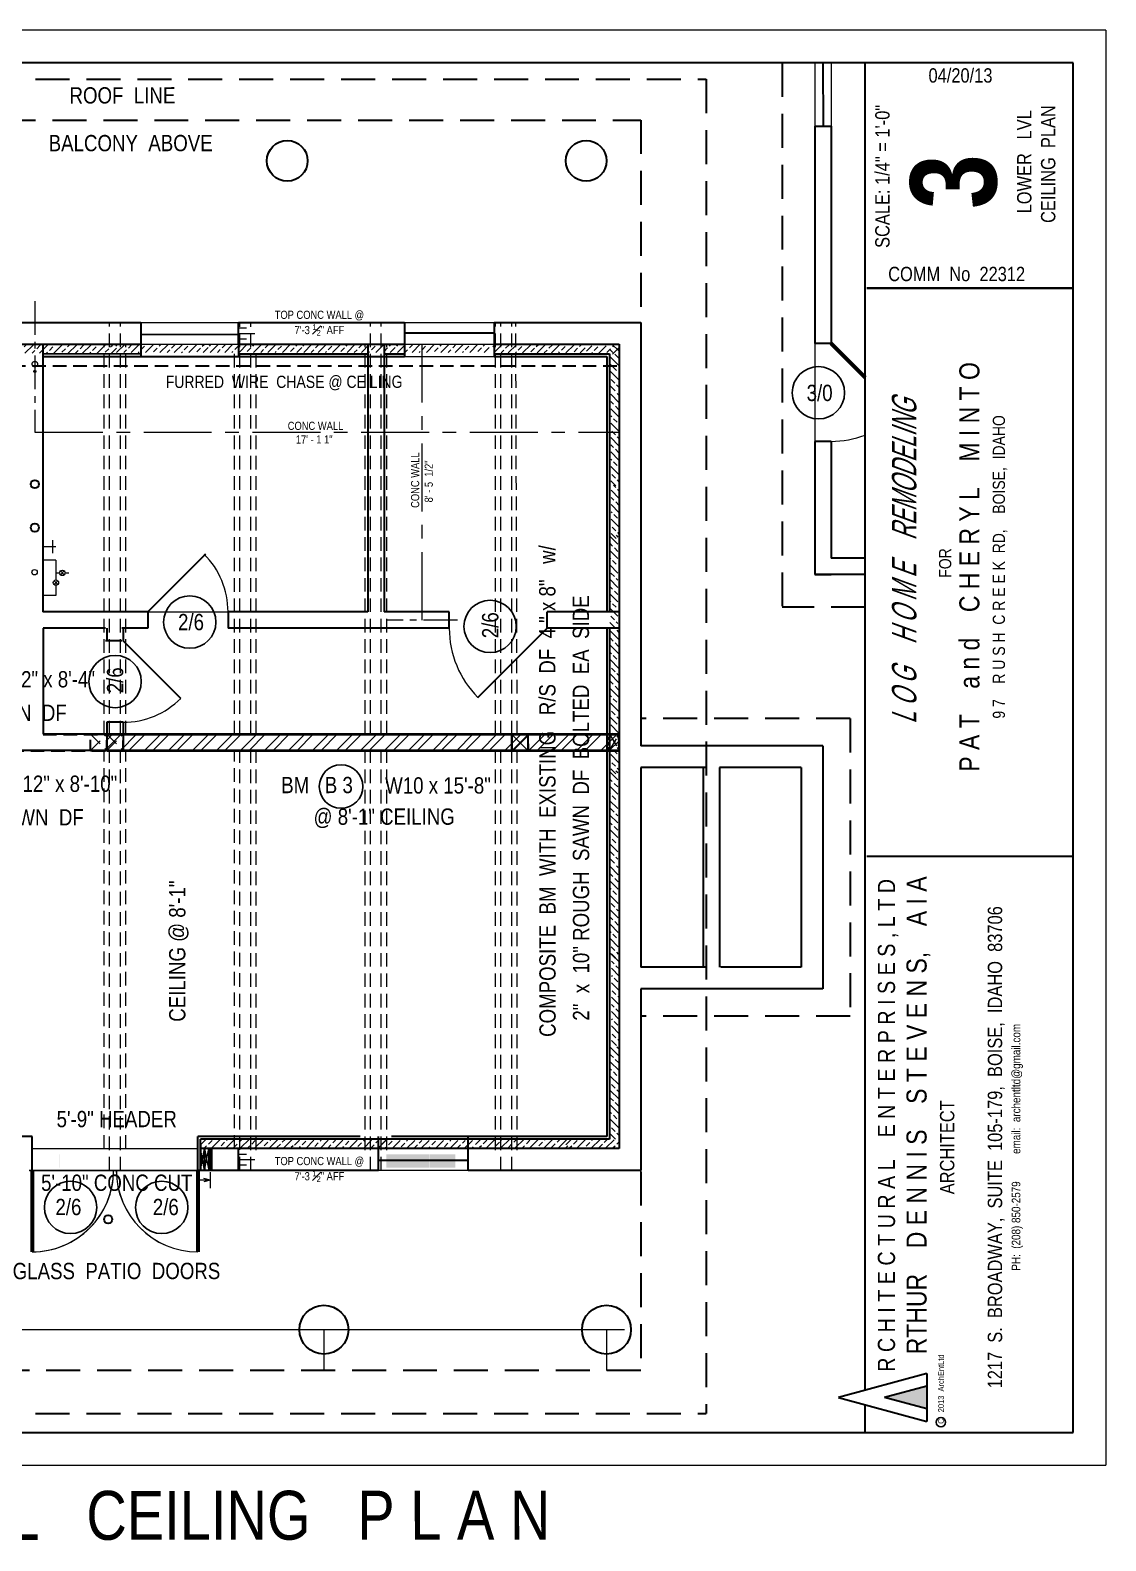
# Model space of a CAD drawing. Header units: inches. Extents: x -243 to 1653, y 329 to 885.
# Drawn here: x 177 to 573, y 329 to 885 of the extents above; entities that cross this region are included whole.
import ezdxf

# ---------------------------------------------------------------- set-up
doc = ezdxf.new("R2010")
doc.units = ezdxf.units.IN
doc.header["$MEASUREMENT"] = 0
for name, pattern in [('CENTER', [2, 1.25, -0.25, 0.25, -0.25]), ('DOT', [0.25, 0, -0.25]), ('HIDDEN', [0.375, 0.25, -0.125])]:
    doc.linetypes.add(name, pattern=pattern)
for name, color, linetype, lineweight in [('CONCRETE', 7, 'Continuous', 25), ('DOORS', 7, 'Continuous', 60), ('DRIVEWAY', 7, 'DOT', 30), ('EXISTING CEILING BEAMS', 255, 'HIDDEN', 20), ('FLOOR BEAMS', 7, 'Continuous', 30), ('FOUNDATION', 7, 'Continuous', 30), ('NEW  ROUIGH SAWN  BEAMS', 3, 'HIDDEN', 40), ('NEW FRAMING', 6, 'Continuous', 30), ('PLUMBING', 5, 'Continuous', 20), ('ROOF', 7, 'HIDDEN', 30), ('ROOF FRAMING', 7, 'Continuous', 20), ('STAIRS', 7, 'Continuous', 20), ('WALL FRAMING', 7, 'Continuous', 30), ('WALLS', 7, 'Continuous', 30), ('WINDOWS', 5, 'Continuous', 30)]:
    doc.layers.add(name, color=color, linetype=linetype, lineweight=lineweight)
for name, color, linetype in [('TEXT', 7, 'Continuous'), ('TEXT80', 15, 'Continuous'), ('TITLE BLOCK', 7, 'Continuous'), ('TITLE_BLOCK', 250, 'Continuous')]:
    doc.layers.add(name, color=color, linetype=linetype)
doc.styles.add('ARCH ENT', font='technical.ttf', dxfattribs={"height": 2})
doc.styles.add('ARCHENT', font='technical.ttf', dxfattribs={"height": 6})
doc.styles.add('EXIST', font='romans.shx', dxfattribs={"width": 0.75, "oblique": 20, "height": 12})

msp = doc.modelspace()

# ---------------------------------------------------------------- hatches: boundary and pattern name
at = {"layer": 'NEW  ROUIGH SAWN  BEAMS', "linetype": 'Continuous', "lineweight": 9, "ltscale": 0.001}
h = msp.add_hatch(dxfattribs=at)
h.set_pattern_fill('STEEL', scale=50, style=0)
h.set_pattern_definition([(45, (0, 0), (-4.41942, 4.41942), []), (45, (0, 3.125), (-4.41942, 4.41942), [])])
h.paths.add_polyline_path([(393.68, 625.88), (205.2, 625.88), (205.2, 619.9), (210.68, 619.9), (210.68, 619.9), (393.68, 619.9)])
at = {"layer": 'NEW FRAMING', "linetype": 'Continuous', "lineweight": 9, "ltscale": 25}
h = msp.add_hatch(dxfattribs=at)
h.set_pattern_fill('ANSI33', color=256, scale=15, style=0)
h.set_pattern_definition([(45, (-4763.2696, -497.0833), (-2.6516504, 2.6516504), []), (45, (-4760.618, -497.0833), (-2.6516504, 2.6516504), [1.875, -0.9375])])
h.paths.add_polyline_path([(174.75, 769.07), (174.75, 766.07), (208.75, 766.07), (208.75, 769.07)])
h = msp.add_hatch(dxfattribs=at)
h.set_pattern_fill('ANSI33', color=256, scale=15, style=0)
h.set_pattern_definition([(45, (-4729.5574, -496.8614), (-2.6516504, 2.6516504), []), (45, (-4726.9058, -496.8614), (-2.6516504, 2.6516504), [1.875, -0.9375])])
h.paths.add_polyline_path([(208.46, 769.3), (208.46, 766.3), (242.46, 766.3), (242.46, 769.3)])
h = msp.add_hatch(dxfattribs=at)
h.set_pattern_fill('ANSI33', color=256, scale=15, style=0)
h.set_pattern_definition([(45, (-4695.075, -496.7786), (-2.6516504, 2.6516504), []), (45, (-4692.4235, -496.7786), (-2.6516504, 2.6516504), [1.875, -0.9375])])
h.paths.add_polyline_path([(242.94, 769.38), (242.94, 766.38), (276.94, 766.38), (276.94, 769.38)])
h = msp.add_hatch(dxfattribs=at)
h.set_pattern_fill('ANSI33', color=256, scale=15, style=0)
h.set_pattern_definition([(45, (-4660.673, -496.7882), (-2.6516504, 2.6516504), []), (45, (-4658.0213, -496.7882), (-2.6516504, 2.6516504), [1.875, -0.9375])])
h.paths.add_polyline_path([(277.34, 769.37), (277.34, 766.37), (311.34, 766.37), (311.34, 769.37)])
h = msp.add_hatch(dxfattribs=at)
h.set_pattern_fill('ANSI33', color=256, scale=15, style=0)
h.set_pattern_definition([(45, (-4626.1386, -496.7882), (-2.6516504, 2.6516504), []), (45, (-4623.487, -496.7882), (-2.6516504, 2.6516504), [1.875, -0.9375])])
h.paths.add_polyline_path([(311.88, 769.37), (311.88, 766.37), (345.88, 766.37), (345.88, 769.37)])
h = msp.add_hatch(dxfattribs=at)
h.set_pattern_fill('ANSI33', color=256, scale=15, style=0)
h.set_pattern_definition([(45, (-4590.759, -496.939), (-2.6516504, 2.6516504), []), (45, (-4588.1074, -496.939), (-2.6516504, 2.6516504), [1.875, -0.9375])])
h.paths.add_polyline_path([(347.26, 769.22), (347.26, 766.22), (381.26, 766.22), (381.26, 769.22)])
h = msp.add_hatch(dxfattribs=at)
h.set_pattern_fill('ANSI33', color=256, scale=15, angle=180, style=0)
h.set_pattern_definition([(225, (5353.7628, 2031.9067), (2.6516504, -2.6516504), []), (225, (5351.111, 2031.9067), (2.6516504, -2.6516504), [1.875, -0.9375])])
h.paths.add_polyline_path([(393.68, 765.75), (393.68, 768.75), (381.75, 768.75), (381.75, 765.75)])
h = msp.add_hatch(dxfattribs=at)
h.set_pattern_fill('ANSI33', color=256, scale=15, angle=270, style=0)
h.set_pattern_definition([(315, (-872.744, 5724.277), (2.6516504, 2.6516504), []), (315, (-872.744, 5721.6255), (2.6516504, 2.6516504), [1.875, -0.9375])])
h.paths.add_polyline_path([(393.41, 769.4), (390.41, 769.4), (390.41, 752.26), (393.41, 752.26)])
h = msp.add_hatch(dxfattribs=at)
h.set_pattern_fill('ANSI33', color=256, scale=15, angle=270, style=0)
h.set_pattern_definition([(315, (-872.5216, 5689.311), (2.6516504, 2.6516504), []), (315, (-872.5216, 5686.659), (2.6516504, 2.6516504), [1.875, -0.9375])])
h.paths.add_polyline_path([(393.64, 751.29), (390.64, 751.29), (390.64, 717.29), (393.64, 717.29)])
h = msp.add_hatch(dxfattribs=at)
h.set_pattern_fill('ANSI33', color=256, scale=15, angle=270, style=0)
h.set_pattern_definition([(315, (-872.3917, 5669.9312), (2.6516504, 2.6516504), []), (315, (-872.3917, 5667.2796), (2.6516504, 2.6516504), [1.875, -0.9375])])
h.paths.add_polyline_path([(393.77, 717.49), (390.77, 717.49), (390.77, 697.91), (393.77, 697.91)])
h = msp.add_hatch(dxfattribs=at)
h.set_pattern_fill('ANSI33', color=256, scale=15, angle=270, style=0)
h.set_pattern_definition([(315, (-872.877, 5637.1454), (2.6516504, 2.6516504), []), (315, (-872.877, 5634.4938), (2.6516504, 2.6516504), [1.875, -0.9375])])
h.paths.add_polyline_path([(393.28, 699.13), (390.28, 699.13), (390.28, 665.13), (393.28, 665.13)])
h = msp.add_hatch(dxfattribs=at)
h.set_pattern_fill('ANSI33', color=256, scale=15, angle=270, style=0)
h.set_pattern_definition([(315, (-872.6546, 5602.179), (2.6516504, 2.6516504), []), (315, (-872.6546, 5599.5275), (2.6516504, 2.6516504), [1.875, -0.9375])])
h.paths.add_polyline_path([(393.5, 664.16), (390.5, 664.16), (390.5, 630.16), (393.5, 630.16)])
h = msp.add_hatch(dxfattribs=at)
h.set_pattern_fill('ANSI33', color=256, scale=15, angle=270, style=0)
h.set_pattern_definition([(315, (-872.5133, 5594.169), (2.6516504, 2.6516504), []), (315, (-872.5133, 5591.5175), (2.6516504, 2.6516504), [1.875, -0.9375])])
h.paths.add_polyline_path([(390.64, 625.9), (393.64, 625.9), (393.64, 630.8), (390.64, 630.8)])
h = msp.add_hatch(dxfattribs=at)
h.set_pattern_fill('ANSI33', color=256, scale=15, angle=270, style=0)
h.set_pattern_definition([(315, (-872.5133, 5583.264), (2.6516504, 2.6516504), []), (315, (-872.5133, 5580.6125), (2.6516504, 2.6516504), [1.875, -0.9375])])
h.paths.add_polyline_path([(393.64, 619.9), (390.64, 619.9), (390.64, 611.25), (393.64, 611.25)])
h = msp.add_hatch(dxfattribs=at)
h.set_pattern_fill('ANSI33', color=256, scale=15, angle=270, style=0)
h.set_pattern_definition([(315, (-872.9986, 5550.4783), (2.6516504, 2.6516504), []), (315, (-872.9986, 5547.8267), (2.6516504, 2.6516504), [1.875, -0.9375])])
h.paths.add_polyline_path([(393.16, 612.46), (390.16, 612.46), (390.16, 578.46), (393.16, 578.46)])
h = msp.add_hatch(dxfattribs=at)
h.set_pattern_fill('ANSI33', color=256, scale=15, angle=270, style=0)
h.set_pattern_definition([(315, (-872.7763, 5515.512), (2.6516504, 2.6516504), []), (315, (-872.7763, 5512.8603), (2.6516504, 2.6516504), [1.875, -0.9375])])
h.paths.add_polyline_path([(393.38, 577.49), (390.38, 577.49), (390.38, 543.49), (393.38, 543.49)])
h = msp.add_hatch(dxfattribs=at)
h.set_pattern_fill('ANSI33', color=256, scale=15, angle=270, style=0)
h.set_pattern_definition([(315, (-872.3228, 5483.3794), (2.6516504, 2.6516504), []), (315, (-872.3228, 5480.7278), (2.6516504, 2.6516504), [1.875, -0.9375])])
h.paths.add_polyline_path([(393.83, 545.36), (390.83, 545.36), (390.83, 511.36), (393.83, 511.36)])
h = msp.add_hatch(dxfattribs=at)
h.set_pattern_fill('ANSI33', color=256, scale=15, angle=270, style=0)
h.set_pattern_definition([(315, (-872.5984, 5448.9106), (2.6516504, 2.6516504), []), (315, (-872.5984, 5446.259), (2.6516504, 2.6516504), [1.875, -0.9375])])
h.paths.add_polyline_path([(393.56, 510.89), (390.56, 510.89), (390.56, 476.89), (393.56, 476.89)])
h = msp.add_hatch(dxfattribs=at)
h.set_pattern_fill('ANSI33', color=256, scale=15, angle=180, style=0)
h.set_pattern_definition([(225, (5211.7687, 1739.9265), (2.6516504, -2.6516504), []), (225, (5209.117, 1739.9265), (2.6516504, -2.6516504), [1.875, -0.9375])])
h.paths.add_polyline_path([(273.75, 473.77), (273.75, 476.77), (239.75, 476.77), (239.75, 473.77)])
h = msp.add_hatch(dxfattribs=at)
h.set_pattern_fill('ANSI33', color=256, scale=15, angle=180, style=0)
h.set_pattern_definition([(225, (5246.2374, 1739.651), (2.6516504, -2.6516504), []), (225, (5243.5858, 1739.651), (2.6516504, -2.6516504), [1.875, -0.9375])])
h.paths.add_polyline_path([(308.22, 473.49), (308.22, 476.49), (274.22, 476.49), (274.22, 473.49)])
h = msp.add_hatch(dxfattribs=at)
h.set_pattern_fill('ANSI33', color=256, scale=15, angle=180, style=0)
h.set_pattern_definition([(225, (5278.029, 1739.5966), (2.6516504, -2.6516504), []), (225, (5275.3775, 1739.5966), (2.6516504, -2.6516504), [1.875, -0.9375])])
h.paths.add_polyline_path([(340.01, 473.44), (340.01, 476.44), (306.01, 476.44), (306.01, 473.44)])
h = msp.add_hatch(dxfattribs=at)
h.set_pattern_fill('ANSI33', color=256, scale=15, angle=180, style=0)
h.set_pattern_definition([(225, (5312.8507, 1739.9528), (2.6516504, -2.6516504), []), (225, (5310.199, 1739.9528), (2.6516504, -2.6516504), [1.875, -0.9375])])
h.paths.add_polyline_path([(374.83, 473.8), (374.83, 476.8), (340.83, 476.8), (340.83, 473.8)])
h = msp.add_hatch(dxfattribs=at)
h.set_pattern_fill('ANSI33', color=256, scale=15, angle=180, style=0)
h.set_pattern_definition([(225, (5346.122, 1739.8414), (2.6516504, -2.6516504), []), (225, (5343.4705, 1739.8414), (2.6516504, -2.6516504), [1.875, -0.9375])])
h.paths.add_polyline_path([(393.68, 473.68), (393.68, 476.68), (374.1, 476.68), (374.1, 473.68)])
at = {"layer": 'TITLE_BLOCK', "linetype": 'Continuous', "ltscale": 0.5}
msp.add_hatch(color=1, dxfattribs=at).paths.add_polyline_path([(506.87, 386.07), (491.29, 381.84), (506.87, 377.61)])
at = {"layer": 'WALLS', "linetype": 'Continuous', "lineweight": 20, "ltscale": 20}
h = msp.add_hatch(dxfattribs=at)
h.set_pattern_fill('ZIGZAG', color=6, scale=10, style=0)
h.set_pattern_definition([(360, (30.2454, -298.5534), (1.25, 1.25), [1.25, -1.25]), (90, (31.4954, -298.5534), (-1.25, 1.25), [1.25, -1.25])])
h.paths.add_polyline_path([(187.88, 471.35), (187.88, 466.35), (187.93, 466.35), (187.93, 471.35)])
h.paths.add_polyline_path([(308.04, 471.35), (308.04, 466.34), (323.93, 466.34), (323.93, 471.35)])
h = msp.add_hatch(dxfattribs=at)
h.set_pattern_fill('ZIGZAG', color=6, scale=10, style=0)
h.set_pattern_definition([(360, (50.4277, -298.5534), (1.25, 1.25), [1.25, -1.25]), (90, (51.6777, -298.5534), (-1.25, 1.25), [1.25, -1.25])])
h.paths.add_polyline_path([(208.06, 471.35), (208.06, 466.35), (208.11, 466.35), (208.11, 471.35)])
h.paths.add_polyline_path([(333.41, 466.34), (333.41, 471.35), (324.09, 471.35), (324.09, 466.34)])

# ---------------------------------------------------------------- linework, layer by layer
at = {"layer": 'CONCRETE', "color": 1, "linetype": 'Continuous', "lineweight": 9, "ltscale": 25}
for p, q in [((243.19, 461.79), (239.56, 461.79)), ((243.19, 461.79), (240.83, 462.44)), ((243.19, 461.79), (240.83, 461.13)), ((243.19, 464.7), (243.19, 458.87))]:
    msp.add_line(p, q, dxfattribs=at)
at = {"layer": 'DOORS', "ltscale": 15}
msp.add_line((471.68, 769.65), (484.21, 757.13), dxfattribs=at)
at = {"layer": 'DOORS', "color": 6, "lineweight": 9, "ltscale": 15}
msp.add_line((177.68, 435.4), (177.68, 465.4), dxfattribs=at)
at = {"layer": 'DOORS', "color": 6, "linetype": 'Continuous', "ltscale": 15}
for p, q in [((177.69, 465.4), (177.69, 435.4)), ((238.69, 465.4), (238.69, 435.4))]:
    msp.add_line(p, q, dxfattribs=at)
at = {"layer": 'DOORS', "lineweight": 9, "ltscale": 15}
msp.add_arc((471.68, 769.65), 35.99, 270, 290.3616, dxfattribs=at)
at = {"layer": 'DOORS', "color": 6, "linetype": 'Continuous', "lineweight": 5, "ltscale": 15}
for centre, radius, start, end in [((219.8, 670.92), 30, 0, 45), ((367.18, 664.9), 36, 180, 225), ((177.69, 465.4), 30, 270, 0), ((238.69, 465.4), 30, 180, 270)]:
    msp.add_arc(centre, radius, start, end, dxfattribs=at)
at = {"layer": 'DOORS', "color": 6, "linetype": 'Continuous', "lineweight": 9, "ltscale": 25}
for centre, start, end in [((177.68, 465.4), 270, 0.0001), ((238.68, 465.4), 180.0001, 270)]:
    msp.add_arc(centre, 30, start, end, dxfattribs=at)
at = {"layer": 'DRIVEWAY', "color": 6, "linetype": 'Continuous', "lineweight": 9, "ltscale": 20}
msp.add_arc((211.2, 660.28), 30, 270, 315, dxfattribs=at)
at = {"layer": 'EXISTING CEILING BEAMS', "color": 6, "linetype": 'Continuous', "lineweight": 9, "ltscale": 25}
for p, q in [((241.18, 465.4), (242.69, 473.4)), ((241.19, 473.4), (242.68, 465.4))]:
    msp.add_line(p, q, dxfattribs=at)
at = {"layer": 'FLOOR BEAMS', "color": 7, "linetype": 'HIDDEN', "lineweight": 20, "ltscale": 20}
for p, q in [((206.19, 625.87), (206.19, 777.37)), ((210.19, 625.87), (210.19, 777.37)), ((254.14, 625.84), (254.19, 777.37)), ((258.14, 625.84), (258.14, 777.34)), ((302.19, 625.87), (302.19, 777.37)), ((306.19, 625.87), (306.19, 777.37)), ((350.19, 625.87), (350.19, 777.37)), ((354.19, 625.87), (354.19, 777.37)), ((206.19, 465.37), (206.19, 619.87)), ((210.19, 465.37), (210.19, 619.87)), ((254.19, 465.4), (254.19, 619.29)), ((258.19, 465.37), (258.19, 619.87)), ((302.19, 465.37), (302.19, 619.87)), ((306.19, 465.37), (306.19, 619.87)), ((350.19, 465.37), (350.19, 619.87)), ((354.19, 465.37), (354.19, 619.87))]:
    msp.add_line(p, q, dxfattribs=at)
at = {"layer": 'FLOOR BEAMS', "color": 6, "linetype": 'HIDDEN', "lineweight": 20, "ltscale": 20}
for p, q in [((348.19, 625.87), (348.19, 777.4)), ((356.19, 625.87), (355.68, 777.4)), ((204.19, 625.87), (204.19, 769.37)), ((212.19, 625.87), (212.19, 769.37)), ((300.19, 625.87), (300.19, 769.36)), ((308.19, 625.87), (308.19, 769.36)), ((252.14, 625.84), (252.14, 765.83)), ((260.14, 625.84), (260.13, 765.83)), ((204.19, 473.4), (204.19, 619.87)), ((212.19, 473.4), (212.19, 619.87)), ((252.19, 473.4), (252.19, 619.29)), ((260.19, 472.87), (260.19, 619.87)), ((300.19, 472.87), (300.19, 619.87)), ((308.19, 472.87), (308.19, 619.87)), ((348.19, 472.87), (348.19, 619.87)), ((356.19, 472.87), (356.19, 619.87))]:
    msp.add_line(p, q, dxfattribs=at)
at = {"layer": 'FLOOR BEAMS', "color": 6, "linetype": 'HIDDEN', "lineweight": 40, "ltscale": 20}
for p, q in [((181.73, 625.9), (393.68, 625.9)), ((109.68, 619.9), (393.68, 619.9))]:
    msp.add_line(p, q, dxfattribs=at)
at = {"layer": 'FLOOR BEAMS', "color": 7, "linetype": 'Continuous', "lineweight": 40, "ltscale": 20}
for p, q in [((205.19, 625.88), (393.68, 625.88)), ((205.18, 619.9), (393.68, 619.9))]:
    msp.add_line(p, q, dxfattribs=at)
at = {"layer": 'FOUNDATION', "color": 8, "ltscale": 15}
for p, q in [((468.68, 621.65), (401.68, 621.65)), ((468.68, 621.65), (468.68, 532.15)), ((460.68, 613.65), (430.68, 613.65)), ((460.68, 613.65), (460.68, 540.15)), ((425.68, 540.15), (401.68, 540.15)), ((460.68, 540.15), (431.18, 540.15)), ((468.68, 532.15), (401.68, 532.15))]:
    msp.add_line(p, q, dxfattribs=at)
at = {"layer": 'NEW  ROUIGH SAWN  BEAMS', "color": 3, "ltscale": 5}
for p, q in [((390.18, 619.9), (390.18, 625.9)), ((393.68, 619.9), (393.68, 625.9))]:
    msp.add_line(p, q, dxfattribs=at)
at = {"layer": 'NEW FRAMING', "ltscale": 25}
for p, q in [((177.68, 471.4), (177.69, 475.81)), ((238.69, 471.4), (238.68, 475.9)), ((238.68, 471.4), (238.69, 475.69))]:
    msp.add_line(p, q, dxfattribs=at)
at = {"layer": 'NEW FRAMING', "color": 6, "ltscale": 15}
for p, q in [((239.69, 474.89), (239.69, 471.39)), ((242.69, 473.4), (242.68, 465.4)), ((239.69, 471.39), (239.68, 465.4)), ((241.19, 471.39), (241.18, 465.4))]:
    msp.add_line(p, q, dxfattribs=at)
at = {"layer": 'NEW FRAMING', "color": 1, "lineweight": 80, "ltscale": 15}
msp.add_line((243.19, 473.4), (243.19, 465.4), dxfattribs=at)
at = {"layer": 'NEW FRAMING', "ltscale": 15}
for p, q in [((177.68, 465.4), (177.68, 471.4)), ((238.68, 465.4), (238.68, 471.4)), ((238.68, 465.4), (238.68, 435.4))]:
    msp.add_line(p, q, dxfattribs=at)
at = {"layer": 'PLUMBING', "color": 3, "linetype": 'Continuous', "lineweight": 20, "ltscale": 20}
for p, q in [((186.46, 694.9), (181.68, 694.9)), ((186.46, 694.9), (181.68, 694.9)), ((185.18, 697.29), (185.18, 692.51)), ((185.18, 697.29), (185.18, 692.51)), ((186.46, 689.88), (181.68, 689.88)), ((186.46, 689.88), (181.68, 689.88)), ((186.46, 689.94), (186.46, 685.17)), ((186.46, 689.94), (186.46, 685.17)), ((186.46, 685.19), (186.46, 682.64)), ((186.46, 685.19), (186.46, 682.64)), ((187.83, 685.21), (186.49, 685.21)), ((187.83, 685.21), (186.49, 685.21)), ((188.14, 684.59), (189.53, 685.98)), ((188.14, 684.59), (189.53, 685.98)), ((188.14, 685.97), (189.53, 684.58)), ((188.14, 685.97), (189.53, 684.58)), ((191.27, 685.21), (189.83, 685.21)), ((191.27, 685.21), (189.83, 685.21)), ((185.78, 682.36), (187.17, 680.97)), ((185.78, 682.36), (187.17, 680.97)), ((185.79, 680.99), (187.17, 682.37)), ((185.79, 680.99), (187.17, 682.37)), ((186.46, 680.68), (186.46, 676.9)), ((186.46, 680.68), (186.46, 680.41)), ((186.46, 680.68), (186.46, 676.9)), ((186.46, 680.68), (186.46, 680.41)), ((186.46, 676.9), (181.68, 676.9)), ((186.46, 676.9), (181.68, 676.9))]:
    msp.add_line(p, q, dxfattribs=at)
at = {"layer": 'PLUMBING', "color": 128, "linetype": 'HIDDEN', "lineweight": 20, "ltscale": 25}
for centre, radius in [((178.72, 762.09), 1), ((178.72, 759.4), 0.375)]:
    msp.add_circle(centre, radius, dxfattribs=at)
at = {"layer": 'PLUMBING', "color": 3, "linetype": 'Continuous', "lineweight": 30, "ltscale": 15}
for centre in [(178.69, 717.9), (178.69, 717.9), (178.69, 701.9), (205.68, 447.4)]:
    msp.add_circle(centre, 1.5, dxfattribs=at)
at = {"layer": 'PLUMBING', "color": 3, "lineweight": 20, "ltscale": 15}
for centre in [(178.61, 685.5), (178.61, 685.5), (178.61, 685.5), (188.83, 685.27), (188.83, 685.27), (186.46, 681.68), (186.46, 681.68)]:
    msp.add_circle(centre, 1, dxfattribs=at)
at = {"layer": 'ROOF', "ltscale": 50}
for p in [(453.68, 872.95), (484.21, 672.65)]:
    msp.add_line(p, (453.68, 672.65), dxfattribs=at)
at = {"layer": 'ROOF', "linetype": 'HIDDEN', "ltscale": 50}
for p, q in [((-102.32, 866.9), (425.68, 866.9)), ((425.68, 866.9), (425.68, 375.9)), ((-102.32, 375.9), (425.68, 375.9))]:
    msp.add_line(p, q, dxfattribs=at)
at = {"layer": 'ROOF', "color": 8, "ltscale": 50}
for p, q in [((478.68, 631.65), (401.68, 631.65)), ((478.68, 522.15), (401.68, 522.15))]:
    msp.add_line(p, q, dxfattribs=at)
at = {"layer": 'ROOF', "color": 8, "linetype": 'HIDDEN', "ltscale": 50}
msp.add_line((478.68, 631.65), (478.68, 522.15), dxfattribs=at)
at = {"layer": 'ROOF FRAMING', "color": 1, "linetype": 'Continuous', "lineweight": 9, "ltscale": 15}
msp.add_line((395.68, 406.77), (-152.32, 406.77), dxfattribs=at)
at = {"layer": 'ROOF FRAMING', "color": 1, "lineweight": 9, "ltscale": 15}
for p, q in [((285.06, 406.77), (285.06, 391.77)), ((389.06, 406.77), (389.06, 391.77))]:
    msp.add_line(p, q, dxfattribs=at)
at = {"layer": 'STAIRS', "color": 4, "linetype": 'Continuous', "lineweight": 30, "ltscale": 15}
for p, q in [((354.19, 622.37), (354.19, 619.87)), ((354.19, 622.37), (354.19, 619.87)), ((360.19, 622.35), (360.19, 619.85)), ((360.19, 622.35), (360.19, 619.85))]:
    msp.add_line(p, q, dxfattribs=at)
at = {"layer": 'TEXT', "linetype": 'Continuous', "ltscale": 15}
for centre in [(467.02, 751.52), (235.72, 667.16), (346.23, 665.54)]:
    msp.add_circle(centre, 9.63, dxfattribs=at)
at = {"layer": 'TEXT', "color": 6, "linetype": 'Continuous', "ltscale": 15}
for centre in [(208.22, 645.28), (191.85, 451.77), (225.38, 451.77)]:
    msp.add_circle(centre, 9.63, dxfattribs=at)
at = {"layer": 'TEXT', "color": 7, "linetype": 'Continuous', "ltscale": 15}
msp.add_circle((291.37, 606.62), 8, dxfattribs=at)
at = {"layer": 'TITLE BLOCK', "color": 7, "linetype": 'Continuous', "lineweight": 0, "ltscale": 0.5}
for p, q in [((572.77, 884.95), (-243.22, 884.95)), ((572.77, 884.95), (572.77, 356.95)), ((-243.22, 356.95), (572.77, 356.95))]:
    msp.add_line(p, q, dxfattribs=at)
at = {"layer": 'TITLE BLOCK', "color": 7, "linetype": 'Continuous', "lineweight": 30, "ltscale": 0.5}
for p, q in [((560.77, 872.95), (-219.22, 872.95)), ((484.21, 384.51), (484.21, 872.95)), ((560.77, 368.95), (560.77, 872.95)), ((484.8, 581.02), (560.77, 581.02)), ((506.87, 390.66), (474.38, 381.84)), ((506.87, 390.66), (506.87, 373.02)), ((506.87, 390.63), (506.87, 372.99)), ((506.87, 386.04), (491.29, 381.81)), ((506.87, 386.04), (491.29, 381.81)), ((484.21, 368.95), (484.21, 379.18)), ((506.87, 377.58), (491.29, 381.81)), ((506.87, 377.58), (491.29, 381.81)), ((-219.22, 368.95), (560.77, 368.95))]:
    msp.add_line(p, q, dxfattribs=at)
at = {"layer": 'TITLE BLOCK', "color": 7, "linetype": 'Continuous', "lineweight": 30, "ltscale": 0.0625}
msp.add_line((474.38, 381.84), (506.87, 373.02), dxfattribs=at)
at = {"layer": 'TITLE BLOCK', "color": 7, "linetype": 'Continuous', "lineweight": 30, "ltscale": 0.5, "const_width": 0.791}
msp.add_lwpolyline([(484.8, 790.05), (560.77, 790.05)], dxfattribs=at)
at = {"layer": 'TITLE BLOCK', "color": 7, "linetype": 'Continuous'}
msp.add_circle((512.08, 372.71), 1.75, dxfattribs=at)
at = {"layer": 'WALL FRAMING', "lineweight": 9, "ltscale": 15}
for p, q in [((465.68, 872.95), (465.68, 849.65)), ((471.68, 872.95), (471.68, 849.65)), ((217.7, 777.38), (253.68, 777.4)), ((314.68, 777.41), (347.68, 777.41)), ((217.7, 769.39), (253.63, 769.4)), ((314.68, 769.41), (347.68, 769.41)), ((465.68, 769.65), (465.68, 733.65)), ((238.69, 465.4), (176.59, 465.4)), ((338.18, 465.4), (305.18, 465.4))]:
    msp.add_line(p, q, dxfattribs=at)
at = {"layer": 'WALL FRAMING', "linetype": 'HIDDEN', "ltscale": 50}
for p, q in [((-152.32, 851.9), (401.68, 851.9)), ((401.68, 851.9), (401.68, 777.4)), ((401.68, 465.02), (401.68, 391.4)), ((401.68, 391.77), (-152.32, 391.77))]:
    msp.add_line(p, q, dxfattribs=at)
at = {"layer": 'WALL FRAMING', "ltscale": 15}
for p, q in [((465.68, 849.65), (465.68, 769.65)), ((465.73, 849.65), (471.73, 849.66)), ((471.68, 849.66), (471.68, 769.66)), ((13.68, 777.42), (217.7, 777.38)), ((217.7, 777.38), (217.7, 769.39)), ((253.68, 777.4), (314.68, 777.39)), ((253.68, 769.4), (253.68, 777.4)), ((314.68, 777.38), (314.68, 769.36)), ((347.68, 777.4), (347.68, 769.38)), ((347.68, 777.4), (401.68, 777.4)), ((401.68, 777.4), (401.68, 621.65)), ((155.2, 769.39), (217.7, 769.39)), ((253.63, 769.4), (257.68, 769.4)), ((257.68, 769.4), (314.68, 769.39)), ((347.68, 769.4), (393.68, 769.4)), ((393.68, 769.4), (393.68, 664.9)), ((471.64, 769.66), (465.64, 769.65)), ((393.68, 764.38), (393.68, 670.89)), ((471.68, 733.66), (465.68, 733.65)), ((465.68, 733.65), (465.68, 684.65)), ((471.68, 733.66), (471.68, 690.65)), ((484.21, 690.65), (471.68, 690.65)), ((484.21, 684.65), (465.68, 684.65)), ((465.68, 684.65), (471.68, 684.65)), ((393.68, 664.9), (393.68, 473.4)), ((393.68, 664.89), (393.68, 625.9)), ((205.18, 625.88), (205.18, 619.89)), ((393.68, 625.9), (393.68, 619.91)), ((393.68, 619.91), (393.68, 477.9)), ((401.68, 532.15), (401.68, 465.4)), ((338.18, 473.4), (239.69, 473.4)), ((253.68, 465.4), (253.68, 473.4)), ((305.18, 465.4), (305.18, 473.4)), ((338.18, 465.4), (338.18, 473.4)), ((393.68, 473.4), (338.18, 473.4)), ((305.18, 465.4), (238.69, 465.4)), ((401.68, 465.4), (338.18, 465.4))]:
    msp.add_line(p, q, dxfattribs=at)
at = {"layer": 'WALL FRAMING', "color": 7, "linetype": 'CENTER', "lineweight": 9, "ltscale": 10}
for p, q in [((178.68, 785.3), (178.76, 737.09)), ((334.18, 667.9), (308.19, 667.9))]:
    msp.add_line(p, q, dxfattribs=at)
at = {"layer": 'WALL FRAMING', "color": 6, "ltscale": 15}
for p, q in [((181.68, 769.4), (181.68, 670.9)), ((217.7, 769.39), (217.72, 764.77)), ((253.63, 769.4), (253.6, 764.88)), ((301.19, 769.39), (301.19, 670.9)), ((307.19, 769.39), (307.18, 670.9)), ((314.68, 769.39), (314.68, 764.89)), ((347.68, 769.38), (347.68, 764.88)), ((181.68, 765.89), (217.71, 765.97)), ((181.68, 764.88), (314.68, 764.89)), ((253.6, 765.88), (301.19, 765.88)), ((307.19, 765.89), (314.68, 765.88)), ((347.68, 765.88), (390.18, 765.87)), ((347.68, 764.88), (389.18, 764.87)), ((389.18, 764.87), (389.18, 670.89)), ((390.18, 765.87), (390.18, 670.89)), ((241.47, 692.11), (220.26, 670.9)), ((220.26, 670.9), (181.68, 670.9)), ((220.26, 670.9), (220.26, 664.9)), ((249.8, 670.9), (249.8, 664.9)), ((301.19, 670.9), (249.8, 670.9)), ((331.18, 670.9), (307.18, 670.9)), ((331.18, 664.9), (331.18, 670.9)), ((393.68, 670.89), (367.18, 670.9)), ((367.18, 664.9), (367.18, 670.9)), ((181.73, 664.92), (181.73, 625.9)), ((204.68, 664.92), (181.73, 664.92)), ((205.2, 664.9), (205.2, 660.28)), ((220.26, 664.92), (210.68, 664.92)), ((211.2, 664.9), (211.2, 660.28)), ((331.18, 664.9), (249.8, 664.9)), ((341.72, 639.44), (367.18, 664.9)), ((393.68, 664.89), (367.18, 664.9)), ((389.18, 664.89), (389.18, 477.9)), ((390.18, 664.89), (390.18, 476.9)), ((210.68, 660.3), (204.68, 660.3)), ((232.41, 639.07), (211.2, 660.28)), ((211.18, 630.28), (205.18, 630.28)), ((205.2, 630.28), (205.2, 625.88)), ((211.2, 630.28), (211.2, 619.99)), ((198.66, 625.96), (181.73, 625.9)), ((204.68, 625.95), (181.73, 625.93)), ((210.68, 619.9), (156.68, 619.9)), ((177.69, 477.9), (-34.18, 477.9)), ((177.69, 465.4), (177.69, 477.9)), ((238.69, 473.4), (238.69, 477.9)), ((298.44, 477.9), (238.69, 477.9)), ((238.69, 465.4), (238.69, 473.4)), ((338.18, 476.9), (239.69, 476.9)), ((239.69, 465.4), (239.69, 476.9)), ((241.19, 465.4), (241.19, 473.4)), ((389.18, 477.9), (309.94, 477.9)), ((390.18, 476.9), (338.18, 476.9))]:
    msp.add_line(p, q, dxfattribs=at)
at = {"layer": 'WALL FRAMING', "color": 7, "linetype": 'CENTER', "lineweight": 9, "ltscale": 20}
for p, q in [((321.18, 667.9), (321.18, 769.41)), ((178.76, 737.09), (393.68, 737.08))]:
    msp.add_line(p, q, dxfattribs=at)
at = {"layer": 'WALL FRAMING', "color": 6, "lineweight": 9, "ltscale": 15}
msp.add_line((314.68, 764.88), (347.68, 764.88), dxfattribs=at)
at = {"layer": 'WALL FRAMING', "color": 7, "linetype": 'HIDDEN', "lineweight": 30, "ltscale": 20}
msp.add_line((-69.7, 761.45), (393.68, 761.43), dxfattribs=at)
at = {"layer": 'WALL FRAMING', "color": 6, "linetype": 'HIDDEN', "lineweight": 30, "ltscale": 15}
for p, q in [((199.15, 620.02), (199.15, 626.02)), ((205.17, 620), (205.17, 626)), ((211.19, 619.88), (211.19, 625.88)), ((393.68, 619.9), (393.68, 625.9)), ((393.68, 619.9), (393.68, 625.9))]:
    msp.add_line(p, q, dxfattribs=at)
at = {"layer": 'WALL FRAMING', "color": 6, "linetype": 'HIDDEN', "lineweight": 9, "ltscale": 20}
for p, q in [((199.15, 625.9), (205.15, 619.9)), ((199.15, 619.9), (205.15, 625.9)), ((205.17, 625.88), (211.17, 619.88)), ((205.17, 619.88), (211.17, 625.88)), ((390.18, 625.9), (393.68, 619.9)), ((390.18, 619.9), (393.68, 625.9))]:
    msp.add_line(p, q, dxfattribs=at)
at = {"layer": 'WALL FRAMING', "color": 6, "linetype": 'HIDDEN', "lineweight": 30, "ltscale": 20}
for p, q in [((199.16, 625.9), (205.16, 625.9)), ((205.19, 625.88), (211.19, 625.88)), ((386.69, 625.9), (390.18, 625.9)), ((199.16, 619.9), (205.16, 619.9)), ((205.19, 619.88), (211.19, 619.88)), ((386.69, 619.9), (390.18, 619.9))]:
    msp.add_line(p, q, dxfattribs=at)
at = {"layer": 'WALL FRAMING', "color": 4, "ltscale": 15}
for p, q in [((354.19, 625.82), (354.19, 619.82)), ((354.19, 619.82), (354.19, 625.82)), ((354.19, 619.82), (354.19, 625.82)), ((360.19, 625.82), (354.19, 625.82)), ((354.19, 625.82), (354.19, 619.82)), ((354.19, 619.82), (354.19, 625.82)), ((354.19, 619.82), (354.19, 625.82)), ((360.19, 625.82), (354.19, 625.82)), ((360.19, 619.82), (360.19, 625.82)), ((360.19, 619.82), (360.19, 625.82)), ((360.19, 619.82), (354.19, 619.82)), ((360.19, 619.82), (354.19, 619.82))]:
    msp.add_line(p, q, dxfattribs=at)
at = {"layer": 'WALL FRAMING', "color": 4, "linetype": 'Continuous', "lineweight": 9, "ltscale": 15}
for p, q in [((354.19, 625.82), (360.19, 619.82)), ((354.19, 619.82), (360.19, 625.82)), ((354.19, 625.82), (360.19, 619.82)), ((354.19, 619.82), (360.19, 625.82))]:
    msp.add_line(p, q, dxfattribs=at)
at = {"layer": 'WALL FRAMING', "color": 3, "linetype": 'HIDDEN', "lineweight": 9, "ltscale": 5}
for p, q in [((390.17, 619.9), (393.68, 625.89)), ((390.19, 625.91), (393.68, 619.91))]:
    msp.add_line(p, q, dxfattribs=at)
at = {"layer": 'WALL FRAMING', "color": 8, "ltscale": 15}
for p, q in [((401.68, 613.65), (401.68, 540.15)), ((425.68, 613.65), (401.68, 613.65)), ((424.68, 613.65), (424.68, 540.15)), ((430.68, 613.65), (430.68, 540.15))]:
    msp.add_line(p, q, dxfattribs=at)
at = {"layer": 'WALL FRAMING', "lineweight": 9, "ltscale": 20}
msp.add_line((177.69, 473.4), (238.69, 473.4), dxfattribs=at)
at = {"layer": 'WALL FRAMING', "color": 6, "ltscale": 20}
for p, q in [((305.18, 473.4), (305.18, 477.9)), ((338.18, 473.4), (338.18, 477.9))]:
    msp.add_line(p, q, dxfattribs=at)
at = {"layer": 'WALL FRAMING', "color": 6, "linetype": 'Continuous', "lineweight": 30, "ltscale": 25}
msp.add_line((242.68, 465.4), (239.68, 465.4), dxfattribs=at)
at = {"layer": 'WALL FRAMING', "ltscale": 15}
for centre, radius in [((271.58, 836.9), 7.5), ((381.58, 836.9), 7.5), ((285.06, 406.77), 9), ((389.06, 406.77), 9)]:
    msp.add_circle(centre, radius, dxfattribs=at)
at = {"layer": 'WALLS', "linetype": 'Continuous', "lineweight": 9, "ltscale": 20}
for p, q in [((253.64, 775.4), (256.64, 775.4)), ((253.64, 773.4), (259.64, 773.4)), ((253.68, 777.4), (253.68, 775.4)), ((253.68, 777.4), (259.68, 777.4)), ((253.64, 771.4), (256.64, 771.4)), ((220.26, 670.9), (249.8, 670.92)), ((253.64, 471.4), (256.64, 471.4)), ((253.64, 469.4), (259.64, 469.4)), ((253.64, 467.4), (256.64, 467.4))]:
    msp.add_line(p, q, dxfattribs=at)
at = {"layer": 'WALLS', "color": 6, "lineweight": 40, "ltscale": 15}
msp.add_line((393.69, 625.41), (393.69, 625.41), dxfattribs=at)
msp.add_line((393.69, 625.41), (393.69, 625.41), dxfattribs=at)
at = {"layer": 'WALLS', "color": 6, "linetype": 'Continuous', "lineweight": 9, "ltscale": 20}
for p, q in [((241.19, 465.4), (239.69, 473.4)), ((239.69, 465.4), (241.19, 473.4))]:
    msp.add_line(p, q, dxfattribs=at)
at = {"layer": 'WALLS', "color": 6, "lineweight": 20, "ltscale": 15}
msp.add_line((176.68, 465.4), (239.69, 465.4), dxfattribs=at)
at = {"layer": 'WINDOWS', "ltscale": 15}
for p, q in [((468.71, 872.95), (468.73, 849.65)), ((217.7, 773.07), (253.68, 772.97)), ((314.68, 773.65), (347.68, 773.65)), ((305.18, 469.15), (338.18, 469.15))]:
    msp.add_line(p, q, dxfattribs=at)

# ---------------------------------------------------------------- texts
at = {"layer": 'TEXT80', "attachment_point": 5, "style": 'ARCHENT'}
for s, insert, char_height, width, rotation in [('{\\C7;ROOF  LINE}', (210.93, 860.94), 6, 360.0625, 0.0328), ('{\\C7;BALCONY  ABOVE}', (213.97, 843.37), 6, 360.0625, 0.0328), ('\\A1;{\\C7;TOP CONC WALL @\\P7\'-3 \\H0.7x;\\S1#2;\\H1.4286x;" AFF }', (283.41, 777.13), 3, 360.0625, 0.0328), ('{\\C7;3/0}', (467.47, 751.45), 6, 360.0625, 0.0328), ('\\A1;{\\C7; CONC WALL \\P17\' - 1 1"}', (281.5, 736.87), 3, 360.0625, 0.0328), ('\\A1;{\\C7; CONC WALL \\P8\' - 5  1/2"}', (321.15, 718.92), 3, 360.0625, 90.0328), ('{\\C7;2/6}', (236.17, 667.1), 6, 360.0625, 0.0328), ('{\\C7;2/6}', (346.3, 665.99), 6, 360.0625, 90.0328), ('{\\C6;6" x 12" x 8\'-10"}', (184.83, 607.62), 6, 360.0625, 0.0328), ('{\\C6;ROUGH  SAWN  DF}', (165.22, 595.25), 6, 360.0625, 0.0328), ('\\A1;{\\C7;TOP CONC WALL @\\P7\'-3 \\H0.7x;\\S1#2;\\H1.4286x;" AFF }', (283.41, 465.73), 3, 360.0625, 0.0328), ('{\\C7;   L O W E R    LEVEL   CEILING   P L A N}', (173, 338.3), 18, 477.4227, 0.0328)]:
    msp.add_mtext(s, dxfattribs=dict(at, insert=insert, char_height=char_height, width=width, rotation=rotation))
at = {"layer": 'TEXT80', "color": 7, "attachment_point": 5, "rotation": 0.0328, "style": 'ARCHENT'}
for s, insert, char_height, width in [('FURRED  WIRE  CHASE @ CEILING', (270.43, 755.12), 4.5, 270.0469), ('BM   B 3', (282.53, 607.15), 6, 360.0625), ('W10 x 15\'-8"', (327.05, 606.99), 6, 360.0625)]:
    msp.add_mtext(s, dxfattribs=dict(at, insert=insert, char_height=char_height, width=width))
at = {"layer": 'TEXT80', "color": 6, "char_height": 6, "width": 360.0625, "attachment_point": 5, "style": 'ARCHENT'}
for s, insert, rotation in [('COMPOSITE  BM  WITH  EXISTING   R/S  DF  4 " x 8"   w/', (367.34, 604.97), 90.0328), ('{\\C3;              }2"  x  10" ROUGH  SAWN  DF  BOLTED  EA  SIDE', (379.7, 585.36), 90.0328), ('2/6', (208.28, 645.73), 90.0328), ('{\\C3;\\P}5\'-9" HEADER', (208.82, 489.23), 0.0328), ('{\\C3;\\P}5\'-10" CONC CUT', (208.82, 465.8), 0.0328), ('2/6', (191.06, 451.87), 0.0328), ('2/6', (226.88, 451.87), 0.0328)]:
    msp.add_mtext(s, dxfattribs=dict(at, insert=insert, rotation=rotation))
at = {"layer": 'TEXT80', "color": 3, "char_height": 6, "width": 360.0625, "attachment_point": 5, "style": 'ARCHENT'}
for s, insert, rotation in [('6" x 12" x 8\'-4"', (178.56, 646.07), 0.0328), ('ROUGH  SAWN  DF', (158.95, 633.71), 0.0328), ('{\\C7;@ 8\'-1" CEILING}', (307.25, 594.95), 0.0328), ('{\\C7;CEILING @ 8\'-1"}', (231.7, 546.06), 90.0328), ('{\\C7;GLASS  PATIO  DOORS}', (208.74, 428.32), 0.0328)]:
    msp.add_mtext(s, dxfattribs=dict(at, insert=insert, rotation=rotation))
at = {"layer": 'TITLE BLOCK', "color": 7, "linetype": 'Continuous', "lineweight": 30, "ltscale": 0.5, "char_height": 5.2755, "attachment_point": 5, "style": 'ARCH ENT'}
for s, insert in [('\\A1;04/20/13', (519.3, 868.27)), ('COMM  No  22312', (517.89, 795.21))]:
    msp.add_mtext(s, dxfattribs=dict(at, insert=insert))
at = {"layer": 'TITLE BLOCK', "color": 7, "linetype": 'Continuous', "lineweight": 30, "ltscale": 0.5, "rotation": 90, "style": 'ARCH ENT'}
for s, insert, char_height, attachment_point in [('SCALE: 1/4" = 1\'-0"  ', (490.61, 831.16), 5.2755, 5), (' LOWER   LVL  \\PCEILING  PLAN', (547.21, 835.69), 5.2755, 5), ('{\\fTechnical|b1|i0|c0|p34;3}', (500.83, 829.23), 31.6532, 2), ('\\P{\\H0.3769x;  FOR\\P\\H1.644x;P A T    a n d    C H E R Y L    M I N T O\\P\\H0.6083x;9 7    R U S H  C R E E K  RD,    BOISE,  IDAHO}', (514.04, 687.46), 11.9011, 5), ('        R C H I T E C T U R A L    E N T E R P R I S E S , L T D\\P{\\H1.167x;          RTHUR    D E N N I S    S T E V E N S,    A I A\\P\\H0.7145x;ARCHITECT\\P\\P1217  S.  BROADWAY,  SUITE  105-179,  BOISE,  IDAHO  83706\\P\\H0.5999x;PH:  (208) 850-2579          email:  archentltd@gmail.com}', (488.89, 473.88), 6.3306, 2)]:
    msp.add_mtext(s, dxfattribs=dict(at, insert=insert, char_height=char_height, attachment_point=attachment_point))
at = {"layer": 'TITLE BLOCK', "color": 7, "linetype": 'Continuous', "lineweight": 9, "ltscale": 50, "insert": (494.07, 689.42), "char_height": 9, "width": 201.5, "attachment_point": 2, "rotation": 90, "style": 'EXIST'}
msp.add_mtext('{\\fTechnical|b0|i0|c0|p34;L O G    H O M E    REMODELING}', dxfattribs=at)
at = {"layer": 'TITLE BLOCK', "color": 7, "linetype": 'HIDDEN', "insert": (511.08, 372.1), "char_height": 2.0983, "width": 29.5, "attachment_point": 1, "rotation": 90, "style": 'ARCHENT'}
msp.add_mtext('C   2013  ArchEntLtd', dxfattribs=at)

doc.saveas('drawing.dxf')
